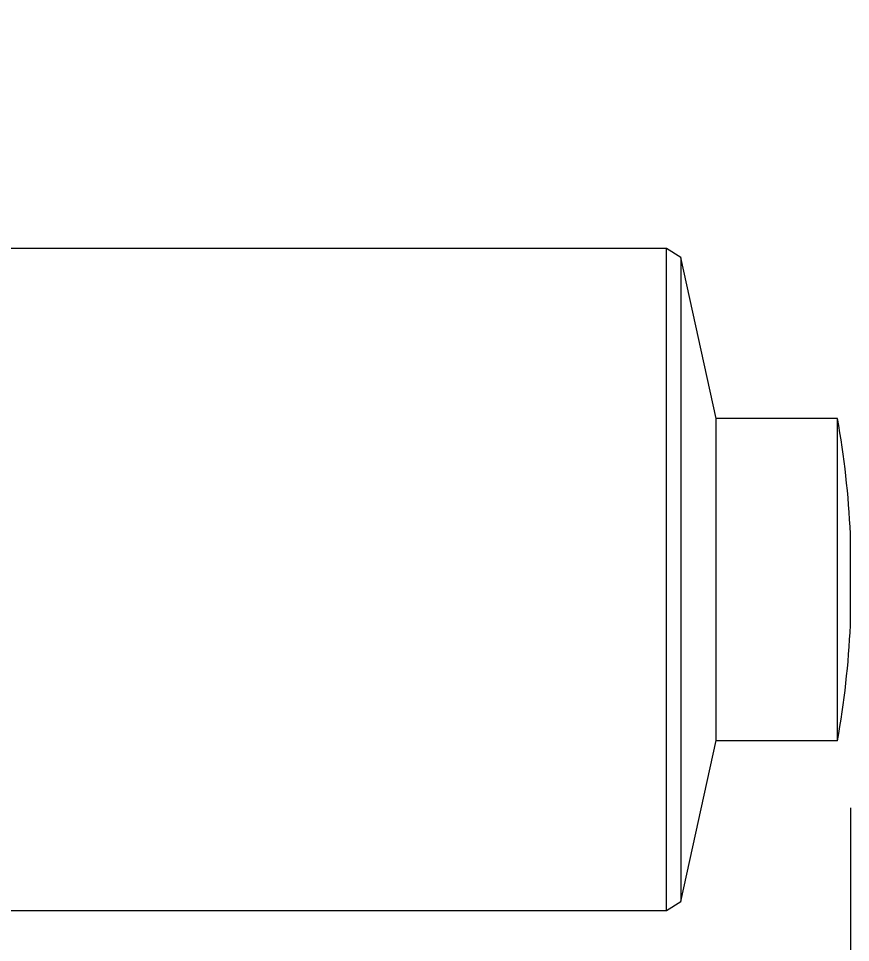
# Model space of a CAD drawing. Header units: millimetres. Extents: x 2 to 278, y 1 to 215.
# Drawn here: x 86.54 to 97.85, y 107.14 to 119.71 of the extents above; entities that cross this region are included whole.
import ezdxf

# ---------------------------------------------------------------- set-up
doc = ezdxf.new("R2010")
doc.units = ezdxf.units.MM
doc.styles.add('SLDTEXTSTYLE0', font='TXT', dxfattribs={"width": 0.75})
doc.dimstyles.new('SLDDIMSTYLE0', dxfattribs={"dimtxt": 2.116667, "dimasz": 3.175, "dimexe": 0, "dimexo": 0.0625, "dimgap": 0.529167, "dimtad": 0, "dimtih": 1, "dimtoh": 1, "dimdec": 1, "dimlfac": 2, "dimrnd": 1e-09, "dimzin": 12, "dimdsep": 46, "dimtxsty": 'SLDTEXTSTYLE0', "dimsah": 1, "dimcen": 0.09, "dimadec": 0, "dimazin": 3, "dimtfac": 1, "dimtdec": 1, "dimtofl": 0, "dimtmove": 0, "dimatfit": 3, "dimfxl": 1, "dimfrac": 2, "dimtolj": 1, "dimtzin": 12, "dimarcsym": 0})
doc.dimstyles.new('SLDDIMSTYLE3', dxfattribs={"dimtxt": 2.116667, "dimasz": 3.175, "dimexe": 0, "dimexo": 0.0625, "dimgap": 0.529167, "dimtad": 0, "dimtih": 1, "dimtoh": 1, "dimdec": 1, "dimlfac": 2, "dimrnd": 1e-09, "dimzin": 12, "dimdsep": 46, "dimtxsty": 'SLDTEXTSTYLE0', "dimsah": 1, "dimcen": 0, "dimadec": 0, "dimazin": 3, "dimtfac": 1, "dimtdec": 1, "dimtofl": 0, "dimtmove": 0, "dimatfit": 3, "dimfxl": 1, "dimfrac": 2, "dimtolj": 1, "dimtzin": 12, "dimarcsym": 0})

# ---------------------------------------------------------------- blocks, each defined once
blk = doc.blocks.new('_D_7')
at = {"color": 7, "linetype": 'Continuous', "lineweight": 0}
for p, q in [((97.852, 108.976), (97.852, 92.279)), ((40.882, 103.823), (40.882, 92.279)), ((65.489, 96.009), (64.845, 96.009)), ((64.845, 96.009), (64.845, 92.646)), ((73.246, 96.009), (73.89, 96.009)), ((73.89, 96.009), (73.89, 92.646)), ((40.882, 94.057), (62.308, 94.057)), ((97.852, 94.057), (76.427, 94.057)), ((64.845, 92.646), (65.489, 92.646)), ((73.89, 92.646), (73.246, 92.646))]:
    blk.add_line(p, q, dxfattribs=at)
at = {"color": 7, "linetype": 'Continuous', "lineweight": 18}
for points in [[(40.882, 94.057), (44.057, 93.549), (44.057, 94.565)], [(97.852, 94.057), (94.677, 94.565), (94.677, 93.549)]]:
    blk.add_solid(points, dxfattribs=at)
at = {"color": 7, "linetype": 'Continuous', "lineweight": 18, "char_height": 2.1167, "attachment_point": 1, "style": 'SLDTEXTSTYLE0'}
for s, insert in [('113.9mm', (63.203, 99.167)), ('4.49in', (65.489, 95.375)), ('NOMINAL', (62.737, 91.582))]:
    blk.add_mtext(s, dxfattribs=dict(at, insert=insert))
blk = doc.blocks.new('_D_9')
at = {"color": 7, "linetype": 'Continuous', "lineweight": 0}
for p, q in [((57.851, 115.322), (67.011, 131.189)), ((67.011, 131.189), (70.821, 131.189))]:
    blk.add_line(p, q, dxfattribs=at)
at = {"color": 7, "linetype": 'Continuous', "lineweight": 18}
blk.add_solid([(57.851, 115.322), (59.878, 117.818), (58.998, 118.326)], dxfattribs=at)
at = {"color": 7, "linetype": 'Continuous', "lineweight": 18, "char_height": 2.11667, "attachment_point": 1, "style": 'SLDTEXTSTYLE0'}
for s, insert in [('LOCKING PLATE SCREW', (71.615, 132.236)), ('2.0mm [5/64in] HEX', (71.615, 128.872))]:
    blk.add_mtext(s, dxfattribs=dict(at, insert=insert))

msp = doc.modelspace()

# ---------------------------------------------------------------- linework, layer by layer
at = {"color": 7, "linetype": 'Continuous', "lineweight": 18}
for p, q in [((95.351, 116.578), (84.723, 116.578)), ((95.545, 116.454), (95.351, 116.578)), ((95.351, 114.723), (95.351, 116.578)), ((96.026, 114.269), (95.545, 116.454)), ((95.545, 116.454), (95.545, 107.702)), ((95.351, 107.578), (95.351, 114.723)), ((97.677, 114.269), (96.026, 114.269)), ((96.026, 113.366), (96.026, 114.269)), ((97.677, 113.366), (97.677, 114.269)), ((96.026, 109.888), (96.026, 113.366)), ((97.677, 109.888), (97.677, 113.366)), ((97.852, 112.443), (97.852, 112.698)), ((97.852, 111.459), (97.852, 112.443)), ((95.545, 107.702), (96.026, 109.888)), ((96.026, 109.888), (97.677, 109.888)), ((95.351, 107.578), (95.545, 107.702)), ((84.723, 107.578), (95.351, 107.578))]:
    msp.add_line(p, q, dxfattribs=at)
for start, end in [(2.7971, 9.9332), (350.0668, 357.2029)]:
    msp.add_arc((85.167, 112.078), 12.7, start, end, dxfattribs=at)

# ---------------------------------------------------------------- dimensions: what is measured, and where the dimension line sits
dim = msp.add_diameter_dim_2p(p1=(56.426, 112.854), p2=(57.851, 115.322), text='LOCKING PLATE SCREW\\P2.0mm [5/64in] HEX', dimstyle='SLDDIMSTYLE3', override={"dimpost": '<>'}, dxfattribs=at)
dim.commit()
dim.dimension.update_dxf_attribs({"geometry": '_D_9', "text_midpoint": (87.557, 131.189), "dimtype": 163})
dim = msp.add_linear_dim(base=(97.852, 94.057), p1=(40.882, 105.093), p2=(97.852, 111.459), text='<>\\PNOMINAL', dimstyle='SLDDIMSTYLE0', dxfattribs=at)
dim.commit()
dim.dimension.update_dxf_attribs({"geometry": '_D_7', "text_midpoint": (69.367, 94.057), "dimtype": 160})

doc.saveas('drawing.dxf')
